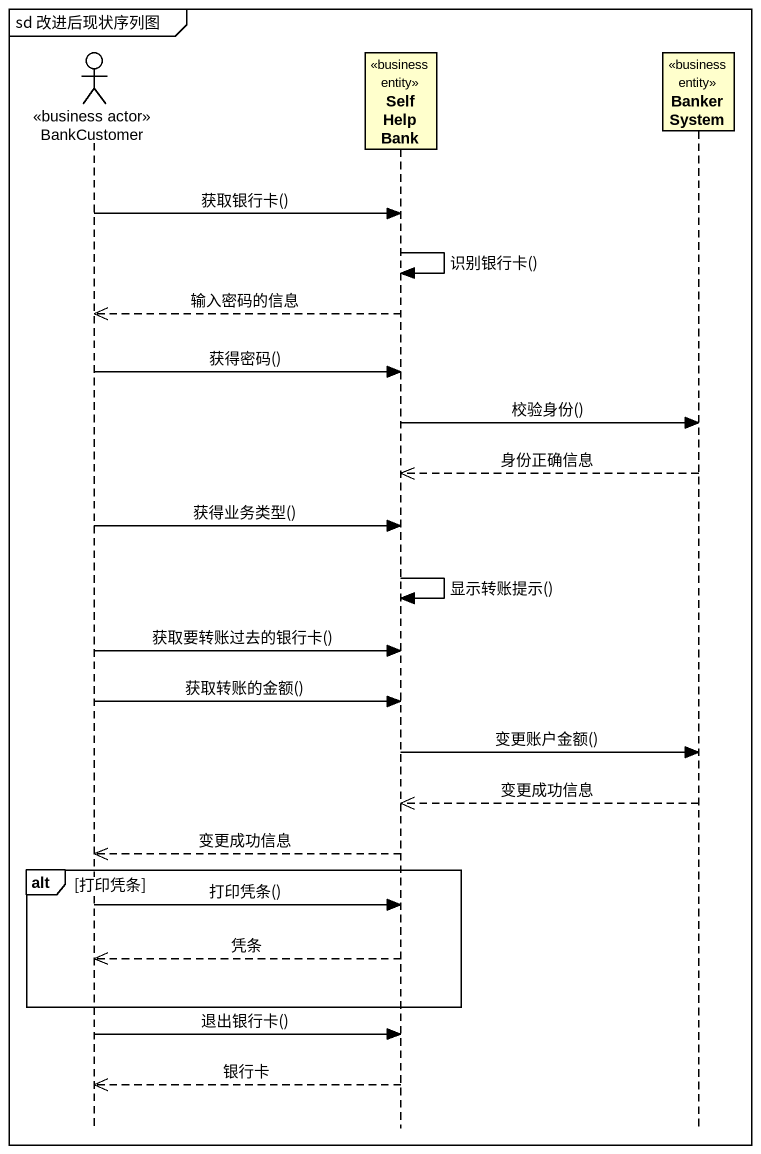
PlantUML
@startuml
mainframe sd 改进后现状序列图
hide footbox
actor BankCustomer <<business actor>>
participant SelfHelpBank <<business entity>>
participant BankerSystem <<business entity>>

BankCustomer -> SelfHelpBank : 获取银行卡()
SelfHelpBank -> SelfHelpBank : 识别银行卡()
SelfHelpBank -->> BankCustomer : 输入密码的信息
BankCustomer -> SelfHelpBank : 获得密码()
SelfHelpBank -> BankerSystem : 校验身份()
BankerSystem -->> SelfHelpBank : 身份正确信息
BankCustomer -> SelfHelpBank : 获得业务类型()
SelfHelpBank -> SelfHelpBank : 显示转账提示()
BankCustomer -> SelfHelpBank : 获取要转账过去的银行卡()
BankCustomer -> SelfHelpBank : 获取转账的金额()
SelfHelpBank -> BankerSystem : 变更账户金额()
BankerSystem -->> SelfHelpBank : 变更成功信息
SelfHelpBank -->> BankCustomer : 变更成功信息
alt 打印凭条
  BankCustomer -> SelfHelpBank : 打印凭条()
  SelfHelpBank -->> BankCustomer : 凭条
end
BankCustomer -> SelfHelpBank : 退出银行卡()
SelfHelpBank -->> BankCustomer : 银行卡
@enduml
